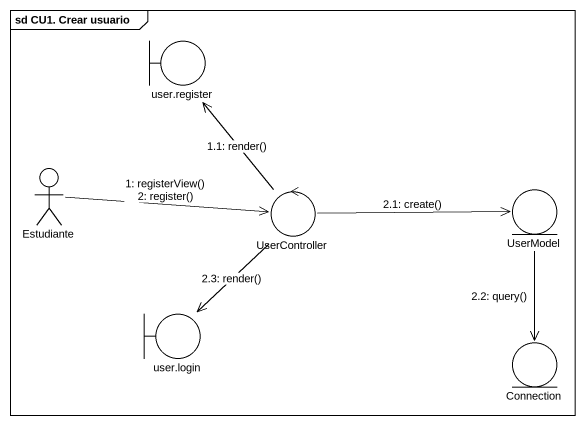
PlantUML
@startuml
mainframe sd CU1. Crear usuario
boundary "user.register" as user_register
actor Estudiante
control UserController
entity UserModel
boundary "user.login" as user_login
entity Connection
Estudiante -right-> UserController : 1: registerView()\n2: register()
UserController -up-> user_register : 1.1: render()
UserController -right-> UserModel : 2.1: create()
UserModel --> Connection : 2.2: query()
UserController --> user_login : 2.3: render()
@enduml
